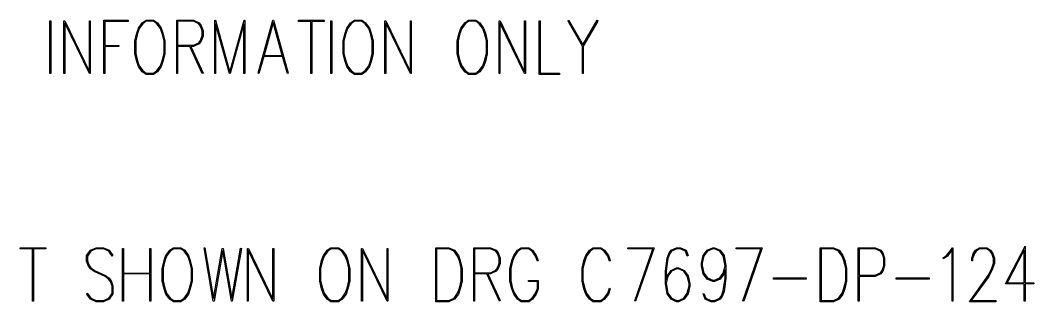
# Model space of a CAD drawing. Header units: millimetres. Extents: x 0 to 2440, y 0 to 1220.
# Drawn here: x 591.6 to 658.9, y 621.6 to 640.3 of the extents above; entities that cross this region are included whole.
import ezdxf

# ---------------------------------------------------------------- set-up
doc = ezdxf.new("R2010")
doc.units = ezdxf.units.MM

msp = doc.modelspace()

# ---------------------------------------------------------------- linework, layer by layer
at = {"color": 7, "linetype": 'Continuous', "flags": 128}
for points in [[(593.616, 636.71), (593.563, 636.71), (593.563, 636.71), (593.563, 640.21), (593.563, 640.21), (593.617, 640.21), (593.617, 640.21), (593.617, 636.71)], [(596.241, 636.71), (596.182, 636.71), (596.182, 636.71), (594.547, 640.084), (594.547, 640.084), (594.547, 636.71), (594.547, 636.71), (594.493, 636.71), (594.493, 636.71), (594.493, 640.21), (594.493, 640.21), (594.552, 640.21), (594.552, 640.21), (596.186, 636.835), (596.186, 636.835), (596.186, 640.21), (596.186, 640.21), (596.241, 640.21), (596.241, 640.21), (596.241, 636.71)], [(598.751, 640.177), (597.206, 640.177), (597.206, 640.177), (597.206, 638.584), (597.206, 638.584), (598.147, 638.584), (598.147, 638.584), (598.147, 638.507), (598.147, 638.507), (597.206, 638.507), (597.206, 638.507), (597.206, 636.71), (597.206, 636.71), (597.152, 636.71), (597.152, 636.71), (597.152, 640.254), (597.152, 640.254), (598.751, 640.254), (598.751, 640.254), (598.751, 640.177)], [(601.192, 638.035), (601.067, 637.523), (601.067, 637.523), (600.946, 637.177), (600.946, 637.177), (600.697, 636.833), (600.697, 636.833), (600.445, 636.665), (600.445, 636.665), (599.947, 636.665), (599.947, 636.665), (599.696, 636.833), (599.696, 636.833), (599.446, 637.177), (599.446, 637.177), (599.326, 637.523), (599.326, 637.523), (599.201, 638.035), (599.201, 638.035), (599.201, 638.88), (599.201, 638.88), (599.326, 639.392), (599.326, 639.392), (599.446, 639.737), (599.446, 639.737), (599.696, 640.081), (599.696, 640.081), (599.947, 640.254), (599.947, 640.254), (600.445, 640.254), (600.445, 640.254), (600.697, 640.081), (600.697, 640.081), (600.946, 639.737), (600.946, 639.737), (601.067, 639.392), (601.067, 639.392), (601.192, 638.88), (601.192, 638.88), (601.192, 638.035)], [(601.136, 638.055), (601.136, 638.883), (601.136, 638.883), (601.018, 639.375), (601.018, 639.375), (600.898, 639.7), (600.898, 639.7), (600.662, 640.028), (600.662, 640.028), (600.431, 640.188), (600.431, 640.188), (599.962, 640.188), (599.962, 640.188), (599.729, 640.028), (599.729, 640.028), (599.494, 639.7), (599.494, 639.7), (599.373, 639.375), (599.373, 639.375), (599.257, 638.883), (599.257, 638.883), (599.257, 638.055), (599.257, 638.055), (599.373, 637.562), (599.373, 637.562), (599.494, 637.238), (599.494, 637.238), (599.729, 636.91), (599.729, 636.91), (599.962, 636.749), (599.962, 636.749), (600.431, 636.749), (600.431, 636.749), (600.662, 636.91), (600.662, 636.91), (600.898, 637.238), (600.898, 637.238), (601.018, 637.562), (601.018, 637.562), (601.136, 638.055)], [(603.728, 639.208), (603.604, 638.862), (603.604, 638.862), (603.472, 638.686), (603.472, 638.686), (603.099, 638.514), (603.099, 638.514), (602.907, 638.514), (602.907, 638.514), (603.725, 636.744), (603.725, 636.744), (603.677, 636.71), (603.677, 636.71), (602.841, 638.514), (602.841, 638.514), (602.035, 638.514), (602.035, 638.514), (602.035, 636.71), (602.035, 636.71), (601.981, 636.71), (601.981, 636.71), (601.981, 640.254), (601.981, 640.254), (603.099, 640.254), (603.099, 640.254), (603.472, 640.082), (603.472, 640.082), (603.604, 639.908), (603.604, 639.908), (603.729, 639.56), (603.729, 639.56), (603.729, 639.208)], [(603.673, 639.233), (603.673, 639.548), (603.673, 639.548), (603.556, 639.868), (603.556, 639.868), (603.445, 640.028), (603.445, 640.028), (603.092, 640.188), (603.092, 640.188), (602.035, 640.188), (602.035, 640.188), (602.035, 638.59), (602.035, 638.59), (603.092, 638.59), (603.092, 638.59), (603.445, 638.754), (603.445, 638.754), (603.556, 638.91), (603.556, 638.91), (603.673, 639.233)], [(606.495, 636.71), (606.442, 636.71), (606.442, 636.71), (606.442, 640.012), (606.442, 640.012), (605.53, 636.71), (605.53, 636.71), (605.473, 636.71), (605.473, 636.71), (604.56, 640.012), (604.56, 640.012), (604.56, 636.71), (604.56, 636.71), (604.506, 636.71), (604.506, 636.71), (604.506, 640.254), (604.506, 640.254), (604.552, 640.254), (604.552, 640.254), (605.501, 636.814), (605.501, 636.814), (606.45, 640.254), (606.45, 640.254), (606.496, 640.254), (606.496, 640.254), (606.496, 636.71)], [(609.372, 636.735), (609.325, 636.71), (609.325, 636.71), (609.006, 637.854), (609.006, 637.854), (607.755, 637.854), (607.755, 637.854), (607.436, 636.71), (607.436, 636.71), (607.389, 636.735), (607.389, 636.735), (608.363, 640.254), (608.363, 640.254), (608.4, 640.254), (608.4, 640.254), (609.372, 636.735)], [(608.985, 637.924), (608.381, 640.112), (608.381, 640.112), (607.775, 637.924), (607.775, 637.924), (608.986, 637.924)], [(611.764, 640.177), (610.945, 640.177), (610.945, 640.177), (610.945, 636.71), (610.945, 636.71), (610.889, 636.71), (610.889, 636.71), (610.889, 640.177), (610.889, 640.177), (610.071, 640.177), (610.071, 640.177), (610.071, 640.254), (610.071, 640.254), (611.765, 640.254), (611.765, 640.254), (611.765, 640.177)], [(612.268, 636.71), (612.215, 636.71), (612.215, 636.71), (612.215, 640.21), (612.215, 640.21), (612.269, 640.21), (612.269, 640.21), (612.269, 636.71)], [(615.015, 638.035), (614.89, 637.523), (614.89, 637.523), (614.769, 637.177), (614.769, 637.177), (614.52, 636.833), (614.52, 636.833), (614.267, 636.665), (614.267, 636.665), (613.77, 636.665), (613.77, 636.665), (613.518, 636.833), (613.518, 636.833), (613.268, 637.177), (613.268, 637.177), (613.149, 637.523), (613.149, 637.523), (613.023, 638.035), (613.023, 638.035), (613.023, 638.88), (613.023, 638.88), (613.149, 639.392), (613.149, 639.392), (613.268, 639.737), (613.268, 639.737), (613.518, 640.081), (613.518, 640.081), (613.77, 640.254), (613.77, 640.254), (614.267, 640.254), (614.267, 640.254), (614.52, 640.081), (614.52, 640.081), (614.769, 639.737), (614.769, 639.737), (614.89, 639.392), (614.89, 639.392), (615.015, 638.88), (615.015, 638.88), (615.015, 638.035)], [(614.959, 638.055), (614.959, 638.883), (614.959, 638.883), (614.841, 639.375), (614.841, 639.375), (614.721, 639.7), (614.721, 639.7), (614.485, 640.028), (614.485, 640.028), (614.254, 640.188), (614.254, 640.188), (613.785, 640.188), (613.785, 640.188), (613.552, 640.028), (613.552, 640.028), (613.317, 639.7), (613.317, 639.7), (613.196, 639.375), (613.196, 639.375), (613.079, 638.883), (613.079, 638.883), (613.079, 638.055), (613.079, 638.055), (613.196, 637.562), (613.196, 637.562), (613.317, 637.238), (613.317, 637.238), (613.552, 636.91), (613.552, 636.91), (613.785, 636.749), (613.785, 636.749), (614.254, 636.749), (614.254, 636.749), (614.485, 636.91), (614.485, 636.91), (614.721, 637.238), (614.721, 637.238), (614.841, 637.562), (614.841, 637.562), (614.959, 638.055)], [(617.551, 636.71), (617.493, 636.71), (617.493, 636.71), (615.857, 640.084), (615.857, 640.084), (615.857, 636.71), (615.857, 636.71), (615.803, 636.71), (615.803, 636.71), (615.803, 640.21), (615.803, 640.21), (615.862, 640.21), (615.862, 640.21), (617.496, 636.835), (617.496, 636.835), (617.496, 640.21), (617.496, 640.21), (617.551, 640.21), (617.551, 640.21), (617.551, 636.71)], [(622.591, 638.035), (622.466, 637.523), (622.466, 637.523), (622.345, 637.177), (622.345, 637.177), (622.096, 636.833), (622.096, 636.833), (621.843, 636.665), (621.843, 636.665), (621.346, 636.665), (621.346, 636.665), (621.094, 636.833), (621.094, 636.833), (620.844, 637.177), (620.844, 637.177), (620.725, 637.523), (620.725, 637.523), (620.599, 638.035), (620.599, 638.035), (620.599, 638.88), (620.599, 638.88), (620.725, 639.392), (620.725, 639.392), (620.844, 639.737), (620.844, 639.737), (621.094, 640.081), (621.094, 640.081), (621.346, 640.254), (621.346, 640.254), (621.843, 640.254), (621.843, 640.254), (622.096, 640.081), (622.096, 640.081), (622.345, 639.737), (622.345, 639.737), (622.466, 639.392), (622.466, 639.392), (622.591, 638.88), (622.591, 638.88), (622.591, 638.035)], [(622.535, 638.055), (622.535, 638.883), (622.535, 638.883), (622.417, 639.375), (622.417, 639.375), (622.297, 639.7), (622.297, 639.7), (622.061, 640.028), (622.061, 640.028), (621.829, 640.188), (621.829, 640.188), (621.361, 640.188), (621.361, 640.188), (621.128, 640.028), (621.128, 640.028), (620.893, 639.7), (620.893, 639.7), (620.772, 639.375), (620.772, 639.375), (620.655, 638.883), (620.655, 638.883), (620.655, 638.055), (620.655, 638.055), (620.772, 637.562), (620.772, 637.562), (620.893, 637.238), (620.893, 637.238), (621.128, 636.91), (621.128, 636.91), (621.361, 636.749), (621.361, 636.749), (621.829, 636.749), (621.829, 636.749), (622.061, 636.91), (622.061, 636.91), (622.297, 637.238), (622.297, 637.238), (622.417, 637.562), (622.417, 637.562), (622.535, 638.055)], [(625.127, 636.71), (625.069, 636.71), (625.069, 636.71), (623.433, 640.084), (623.433, 640.084), (623.433, 636.71), (623.433, 636.71), (623.379, 636.71), (623.379, 636.71), (623.379, 640.21), (623.379, 640.21), (623.438, 640.21), (623.438, 640.21), (625.072, 636.835), (625.072, 636.835), (625.072, 640.21), (625.072, 640.21), (625.127, 640.21), (625.127, 640.21), (625.127, 636.71)], [(627.396, 636.665), (626.038, 636.665), (626.038, 636.665), (626.038, 640.21), (626.038, 640.21), (626.092, 640.21), (626.092, 640.21), (626.092, 636.737), (626.092, 636.737), (627.396, 636.737), (627.396, 636.737), (627.396, 636.665)], [(629.925, 640.205), (628.965, 638.54), (628.965, 638.54), (628.965, 636.71), (628.965, 636.71), (628.91, 636.71), (628.91, 636.71), (628.91, 638.54), (628.91, 638.54), (627.95, 640.205), (627.95, 640.205), (627.99, 640.254), (627.99, 640.254), (628.938, 638.616), (628.938, 638.616), (629.884, 640.254), (629.884, 640.254), (629.925, 640.205)], [(593.29, 625.082), (592.47, 625.082), (592.47, 625.082), (592.47, 621.615), (592.47, 621.615), (592.415, 621.615), (592.415, 621.615), (592.415, 625.082), (592.415, 625.082), (591.596, 625.082), (591.596, 625.082), (591.596, 625.159), (591.596, 625.159), (593.29, 625.159), (593.29, 625.159), (593.29, 625.082)], [(597.747, 622.092), (597.491, 621.739), (597.491, 621.739), (597.118, 621.571), (597.118, 621.571), (596.628, 621.571), (596.628, 621.571), (596.254, 621.739), (596.254, 621.739), (596.007, 622.077), (596.007, 622.077), (596.047, 622.136), (596.047, 622.136), (596.283, 621.805), (596.283, 621.805), (596.636, 621.643), (596.636, 621.643), (597.111, 621.643), (597.111, 621.643), (597.464, 621.805), (597.464, 621.805), (597.692, 622.122), (597.692, 622.122), (597.692, 622.599), (597.692, 622.599), (597.575, 622.921), (597.575, 622.921), (597.461, 623.078), (597.461, 623.078), (597.226, 623.246), (597.226, 623.246), (596.501, 623.58), (596.501, 623.58), (596.251, 623.748), (596.251, 623.748), (596.123, 623.926), (596.123, 623.926), (596, 624.274), (596, 624.274), (596, 624.634), (596, 624.634), (596.254, 624.986), (596.254, 624.986), (596.628, 625.159), (596.628, 625.159), (597.118, 625.159), (597.118, 625.159), (597.491, 624.986), (597.491, 624.986), (597.741, 624.648), (597.741, 624.648), (597.698, 624.589), (597.698, 624.589), (597.464, 624.921), (597.464, 624.921), (597.111, 625.082), (597.111, 625.082), (596.636, 625.082), (596.636, 625.082), (596.283, 624.921), (596.283, 624.921), (596.054, 624.603), (596.054, 624.603), (596.054, 624.292), (596.054, 624.292), (596.171, 623.973), (596.171, 623.973), (596.286, 623.815), (596.286, 623.815), (596.521, 623.647), (596.521, 623.647), (597.246, 623.314), (597.246, 623.314), (597.496, 623.145), (597.496, 623.145), (597.623, 622.967), (597.623, 622.967), (597.748, 622.619), (597.748, 622.619), (597.748, 622.092)], [(600.262, 621.615), (600.206, 621.615), (600.206, 621.615), (600.206, 623.419), (600.206, 623.419), (598.446, 623.419), (598.446, 623.419), (598.446, 621.615), (598.446, 621.615), (598.392, 621.615), (598.392, 621.615), (598.392, 625.115), (598.392, 625.115), (598.446, 625.115), (598.446, 625.115), (598.446, 623.477), (598.446, 623.477), (600.206, 623.477), (600.206, 623.477), (600.206, 625.115), (600.206, 625.115), (600.262, 625.115), (600.262, 625.115), (600.262, 621.615)], [(603.008, 622.94), (602.883, 622.428), (602.883, 622.428), (602.762, 622.082), (602.762, 622.082), (602.514, 621.739), (602.514, 621.739), (602.261, 621.571), (602.261, 621.571), (601.763, 621.571), (601.763, 621.571), (601.512, 621.739), (601.512, 621.739), (601.262, 622.082), (601.262, 622.082), (601.142, 622.428), (601.142, 622.428), (601.017, 622.94), (601.017, 622.94), (601.017, 623.786), (601.017, 623.786), (601.142, 624.297), (601.142, 624.297), (601.262, 624.643), (601.262, 624.643), (601.512, 624.986), (601.512, 624.986), (601.763, 625.159), (601.763, 625.159), (602.261, 625.159), (602.261, 625.159), (602.514, 624.986), (602.514, 624.986), (602.762, 624.643), (602.762, 624.643), (602.883, 624.297), (602.883, 624.297), (603.009, 623.786), (603.009, 623.786), (603.009, 622.94)], [(602.952, 622.961), (602.953, 623.788), (602.953, 623.788), (602.835, 624.281), (602.835, 624.281), (602.714, 624.605), (602.714, 624.605), (602.478, 624.933), (602.478, 624.933), (602.247, 625.093), (602.247, 625.093), (601.779, 625.093), (601.779, 625.093), (601.545, 624.933), (601.545, 624.933), (601.311, 624.605), (601.311, 624.605), (601.189, 624.281), (601.189, 624.281), (601.073, 623.788), (601.073, 623.788), (601.073, 622.961), (601.073, 622.961), (601.189, 622.468), (601.189, 622.468), (601.311, 622.143), (601.311, 622.143), (601.545, 621.816), (601.545, 621.816), (601.779, 621.654), (601.779, 621.654), (602.247, 621.654), (602.247, 621.654), (602.478, 621.816), (602.478, 621.816), (602.714, 622.143), (602.714, 622.143), (602.835, 622.468), (602.835, 622.468), (602.953, 622.961)], [(606.27, 625.115), (605.667, 621.615), (605.667, 621.615), (605.609, 621.615), (605.609, 621.615), (605.034, 624.981), (605.034, 624.981), (604.458, 621.615), (604.458, 621.615), (604.401, 621.615), (604.401, 621.615), (603.797, 625.14), (603.797, 625.14), (603.851, 625.159), (603.851, 625.159), (604.43, 621.784), (604.43, 621.784), (605.005, 625.115), (605.005, 625.115), (605.063, 625.115), (605.063, 625.115), (605.638, 621.784), (605.638, 621.784), (606.215, 625.134), (606.215, 625.134), (606.271, 625.115)], [(608.425, 621.615), (608.366, 621.615), (608.366, 621.615), (606.731, 624.99), (606.731, 624.99), (606.731, 621.615), (606.731, 621.615), (606.677, 621.615), (606.677, 621.615), (606.677, 625.115), (606.677, 625.115), (606.736, 625.115), (606.736, 625.115), (608.369, 621.74), (608.369, 621.74), (608.369, 625.115), (608.369, 625.115), (608.425, 625.115), (608.425, 625.115), (608.425, 621.615)], [(613.464, 622.94), (613.339, 622.428), (613.339, 622.428), (613.218, 622.082), (613.218, 622.082), (612.969, 621.739), (612.969, 621.739), (612.717, 621.571), (612.717, 621.571), (612.219, 621.571), (612.219, 621.571), (611.968, 621.739), (611.968, 621.739), (611.718, 622.082), (611.718, 622.082), (611.598, 622.428), (611.598, 622.428), (611.473, 622.94), (611.473, 622.94), (611.473, 623.786), (611.473, 623.786), (611.598, 624.297), (611.598, 624.297), (611.718, 624.643), (611.718, 624.643), (611.968, 624.986), (611.968, 624.986), (612.219, 625.159), (612.219, 625.159), (612.717, 625.159), (612.717, 625.159), (612.969, 624.986), (612.969, 624.986), (613.218, 624.643), (613.218, 624.643), (613.339, 624.297), (613.339, 624.297), (613.464, 623.786), (613.464, 623.786), (613.464, 622.94)], [(613.408, 622.961), (613.408, 623.788), (613.408, 623.788), (613.291, 624.281), (613.291, 624.281), (613.17, 624.605), (613.17, 624.605), (612.934, 624.933), (612.934, 624.933), (612.703, 625.093), (612.703, 625.093), (612.234, 625.093), (612.234, 625.093), (612.001, 624.933), (612.001, 624.933), (611.766, 624.605), (611.766, 624.605), (611.645, 624.281), (611.645, 624.281), (611.529, 623.788), (611.529, 623.788), (611.529, 622.961), (611.529, 622.961), (611.645, 622.468), (611.645, 622.468), (611.766, 622.143), (611.766, 622.143), (612.001, 621.816), (612.001, 621.816), (612.234, 621.654), (612.234, 621.654), (612.703, 621.654), (612.703, 621.654), (612.934, 621.816), (612.934, 621.816), (613.17, 622.143), (613.17, 622.143), (613.291, 622.468), (613.291, 622.468), (613.408, 622.961)], [(616.001, 621.615), (615.942, 621.615), (615.942, 621.615), (614.307, 624.99), (614.307, 624.99), (614.307, 621.615), (614.307, 621.615), (614.253, 621.615), (614.253, 621.615), (614.253, 625.115), (614.253, 625.115), (614.312, 625.115), (614.312, 625.115), (615.945, 621.74), (615.945, 621.74), (615.945, 625.115), (615.945, 625.115), (616.001, 625.115), (616.001, 625.115), (616.001, 621.615)], [(620.918, 622.94), (620.794, 622.428), (620.794, 622.428), (620.674, 622.082), (620.674, 622.082), (620.421, 621.739), (620.421, 621.739), (620.048, 621.571), (620.048, 621.571), (619.171, 621.571), (619.171, 621.571), (619.171, 625.159), (619.171, 625.159), (620.048, 625.159), (620.048, 625.159), (620.421, 624.986), (620.421, 624.986), (620.674, 624.643), (620.674, 624.643), (620.794, 624.297), (620.794, 624.297), (620.918, 623.786), (620.918, 623.786), (620.918, 622.94)], [(620.863, 622.961), (620.863, 623.788), (620.863, 623.788), (620.746, 624.281), (620.746, 624.281), (620.625, 624.605), (620.625, 624.605), (620.394, 624.933), (620.394, 624.933), (620.041, 625.093), (620.041, 625.093), (619.225, 625.093), (619.225, 625.093), (619.225, 621.654), (619.225, 621.654), (620.041, 621.654), (620.041, 621.654), (620.394, 621.816), (620.394, 621.816), (620.625, 622.143), (620.625, 622.143), (620.746, 622.468), (620.746, 622.468), (620.863, 622.961)], [(623.444, 624.113), (623.319, 623.768), (623.319, 623.768), (623.188, 623.591), (623.188, 623.591), (622.815, 623.42), (622.815, 623.42), (622.622, 623.42), (622.622, 623.42), (623.44, 621.649), (623.44, 621.649), (623.392, 621.615), (623.392, 621.615), (622.556, 623.419), (622.556, 623.419), (621.75, 623.419), (621.75, 623.419), (621.75, 621.615), (621.75, 621.615), (621.696, 621.615), (621.696, 621.615), (621.696, 625.159), (621.696, 625.159), (622.815, 625.159), (622.815, 625.159), (623.188, 624.987), (623.188, 624.987), (623.319, 624.814), (623.319, 624.814), (623.444, 624.465), (623.444, 624.465), (623.444, 624.113)], [(623.388, 624.138), (623.388, 624.454), (623.388, 624.454), (623.271, 624.774), (623.271, 624.774), (623.161, 624.933), (623.161, 624.933), (622.808, 625.093), (622.808, 625.093), (621.75, 625.093), (621.75, 625.093), (621.75, 623.496), (621.75, 623.496), (622.808, 623.496), (622.808, 623.496), (623.161, 623.659), (623.161, 623.659), (623.271, 623.815), (623.271, 623.815), (623.388, 624.138)], [(625.969, 622.432), (625.845, 622.082), (625.845, 622.082), (625.596, 621.739), (625.596, 621.739), (625.343, 621.571), (625.343, 621.571), (624.846, 621.571), (624.846, 621.571), (624.594, 621.739), (624.594, 621.739), (624.344, 622.082), (624.344, 622.082), (624.225, 622.428), (624.225, 622.428), (624.099, 622.94), (624.099, 622.94), (624.099, 623.786), (624.099, 623.786), (624.225, 624.297), (624.225, 624.297), (624.344, 624.643), (624.344, 624.643), (624.594, 624.986), (624.594, 624.986), (624.846, 625.159), (624.846, 625.159), (625.343, 625.159), (625.343, 625.159), (625.596, 624.986), (625.596, 624.986), (625.845, 624.643), (625.845, 624.643), (625.966, 624.301), (625.966, 624.301), (625.917, 624.264), (625.917, 624.264), (625.797, 624.594), (625.797, 624.594), (625.561, 624.921), (625.561, 624.921), (625.329, 625.082), (625.329, 625.082), (624.861, 625.082), (624.861, 625.082), (624.628, 624.921), (624.628, 624.921), (624.393, 624.594), (624.393, 624.594), (624.272, 624.269), (624.272, 624.269), (624.155, 623.776), (624.155, 623.776), (624.155, 622.949), (624.155, 622.949), (624.272, 622.456), (624.272, 622.456), (624.393, 622.131), (624.393, 622.131), (624.628, 621.805), (624.628, 621.805), (624.861, 621.643), (624.861, 621.643), (625.329, 621.643), (625.329, 621.643), (625.561, 621.805), (625.561, 621.805), (625.797, 622.131), (625.797, 622.131), (625.914, 622.451), (625.914, 622.451), (625.914, 622.904), (625.914, 622.904), (625.336, 622.904), (625.336, 622.904), (625.336, 622.982), (625.336, 622.982), (625.969, 622.982), (625.969, 622.982), (625.969, 622.432)], [(630.75, 622.423), (630.629, 622.082), (630.629, 622.082), (630.381, 621.739), (630.381, 621.739), (630.128, 621.571), (630.128, 621.571), (629.63, 621.571), (629.63, 621.571), (629.379, 621.739), (629.379, 621.739), (629.129, 622.082), (629.129, 622.082), (629.009, 622.428), (629.009, 622.428), (628.884, 622.94), (628.884, 622.94), (628.884, 623.786), (628.884, 623.786), (629.009, 624.297), (629.009, 624.297), (629.129, 624.643), (629.129, 624.643), (629.379, 624.986), (629.379, 624.986), (629.63, 625.159), (629.63, 625.159), (630.128, 625.159), (630.128, 625.159), (630.381, 624.986), (630.381, 624.986), (630.629, 624.643), (630.629, 624.643), (630.75, 624.301), (630.75, 624.301), (630.702, 624.264), (630.702, 624.264), (630.582, 624.594), (630.582, 624.594), (630.345, 624.921), (630.345, 624.921), (630.114, 625.082), (630.114, 625.082), (629.646, 625.082), (629.646, 625.082), (629.412, 624.921), (629.412, 624.921), (629.178, 624.594), (629.178, 624.594), (629.057, 624.269), (629.057, 624.269), (628.94, 623.776), (628.94, 623.776), (628.94, 622.949), (628.94, 622.949), (629.057, 622.456), (629.057, 622.456), (629.178, 622.131), (629.178, 622.131), (629.412, 621.805), (629.412, 621.805), (629.646, 621.643), (629.646, 621.643), (630.114, 621.643), (630.114, 621.643), (630.345, 621.805), (630.345, 621.805), (630.582, 622.131), (630.582, 622.131), (630.702, 622.461), (630.702, 622.461), (630.75, 622.423)], [(633.663, 625.159), (632.432, 621.615), (632.432, 621.615), (632.385, 621.64), (632.385, 621.64), (633.573, 625.082), (633.573, 625.082), (631.924, 625.082), (631.924, 625.082), (631.924, 625.159), (631.924, 625.159), (633.663, 625.159)], [(636.038, 622.603), (635.915, 622.087), (635.915, 622.087), (635.661, 621.739), (635.661, 621.739), (635.288, 621.571), (635.288, 621.571), (635.16, 621.571), (635.16, 621.571), (634.787, 621.739), (634.787, 621.739), (634.534, 622.087), (634.534, 622.087), (634.411, 622.772), (634.411, 622.772), (634.411, 623.62), (634.411, 623.62), (634.531, 624.465), (634.531, 624.465), (634.655, 624.811), (634.655, 624.811), (634.787, 624.986), (634.787, 624.986), (635.16, 625.159), (635.16, 625.159), (635.41, 625.159), (635.41, 625.159), (635.789, 624.986), (635.789, 624.986), (635.915, 624.638), (635.915, 624.638), (635.865, 624.598), (635.865, 624.598), (635.747, 624.921), (635.747, 624.921), (635.402, 625.082), (635.402, 625.082), (635.167, 625.082), (635.167, 625.082), (634.814, 624.921), (634.814, 624.921), (634.705, 624.762), (634.705, 624.762), (634.586, 624.437), (634.586, 624.437), (634.465, 623.608), (634.465, 623.608), (634.465, 623.01), (634.465, 623.01), (634.534, 623.297), (634.534, 623.297), (634.787, 623.647), (634.787, 623.647), (635.16, 623.82), (635.16, 623.82), (635.288, 623.82), (635.288, 623.82), (635.661, 623.647), (635.661, 623.647), (635.915, 623.297), (635.915, 623.297), (636.038, 622.781), (636.038, 622.781), (636.038, 622.603)], [(638.43, 623.105), (638.31, 622.26), (638.31, 622.26), (638.185, 621.917), (638.185, 621.917), (638.054, 621.739), (638.054, 621.739), (637.681, 621.571), (637.681, 621.571), (637.431, 621.571), (637.431, 621.571), (637.051, 621.739), (637.051, 621.739), (636.927, 622.087), (636.927, 622.087), (636.975, 622.126), (636.975, 622.126), (637.094, 621.804), (637.094, 621.804), (637.44, 621.643), (637.44, 621.643), (637.674, 621.643), (637.674, 621.643), (638.027, 621.804), (638.027, 621.804), (638.136, 621.963), (638.136, 621.963), (638.254, 622.288), (638.254, 622.288), (638.376, 623.117), (638.376, 623.117), (638.376, 623.715), (638.376, 623.715), (638.307, 623.428), (638.307, 623.428), (638.054, 623.078), (638.054, 623.078), (637.681, 622.904), (637.681, 622.904), (637.552, 622.904), (637.552, 622.904), (637.179, 623.078), (637.179, 623.078), (636.927, 623.428), (636.927, 623.428), (636.803, 623.944), (636.803, 623.944), (636.803, 624.121), (636.803, 624.121), (636.927, 624.638), (636.927, 624.638), (637.179, 624.986), (637.179, 624.986), (637.552, 625.159), (637.552, 625.159), (637.681, 625.159), (637.681, 625.159), (638.054, 624.986), (638.054, 624.986), (638.307, 624.638), (638.307, 624.638), (638.43, 623.954), (638.43, 623.954), (638.43, 623.105)], [(638.376, 623.961), (638.258, 624.61), (638.258, 624.61), (638.027, 624.933), (638.027, 624.933), (637.674, 625.093), (637.674, 625.093), (637.559, 625.093), (637.559, 625.093), (637.206, 624.933), (637.206, 624.933), (636.975, 624.61), (636.975, 624.61), (636.857, 624.124), (636.857, 624.124), (636.857, 623.965), (636.857, 623.965), (636.975, 623.477), (636.975, 623.477), (637.206, 623.157), (637.206, 623.157), (637.559, 622.993), (637.559, 622.993), (637.674, 622.993), (637.674, 622.993), (638.027, 623.157), (638.027, 623.157), (638.258, 623.477), (638.258, 623.477), (638.376, 623.961)], [(640.841, 625.159), (639.609, 621.615), (639.609, 621.615), (639.562, 621.64), (639.562, 621.64), (640.75, 625.082), (640.75, 625.082), (639.101, 625.082), (639.101, 625.082), (639.101, 625.159), (639.101, 625.159), (640.841, 625.159)], [(646.437, 622.94), (646.313, 622.428), (646.313, 622.428), (646.193, 622.082), (646.193, 622.082), (645.94, 621.739), (645.94, 621.739), (645.567, 621.571), (645.567, 621.571), (644.69, 621.571), (644.69, 621.571), (644.69, 625.159), (644.69, 625.159), (645.567, 625.159), (645.567, 625.159), (645.94, 624.986), (645.94, 624.986), (646.193, 624.643), (646.193, 624.643), (646.313, 624.297), (646.313, 624.297), (646.437, 623.786), (646.437, 623.786), (646.437, 622.94)], [(646.382, 622.961), (646.382, 623.788), (646.382, 623.788), (646.265, 624.281), (646.265, 624.281), (646.144, 624.605), (646.144, 624.605), (645.913, 624.933), (645.913, 624.933), (645.56, 625.093), (645.56, 625.093), (644.744, 625.093), (644.744, 625.093), (644.744, 621.654), (644.744, 621.654), (645.56, 621.654), (645.56, 621.654), (645.913, 621.816), (645.913, 621.816), (646.144, 622.143), (646.144, 622.143), (646.265, 622.468), (646.265, 622.468), (646.382, 622.961)], [(648.962, 623.944), (648.838, 623.594), (648.838, 623.594), (648.707, 623.42), (648.707, 623.42), (648.334, 623.247), (648.334, 623.247), (647.269, 623.247), (647.269, 623.247), (647.269, 621.615), (647.269, 621.615), (647.215, 621.615), (647.215, 621.615), (647.215, 625.159), (647.215, 625.159), (648.334, 625.159), (648.334, 625.159), (648.707, 624.987), (648.707, 624.987), (648.838, 624.812), (648.838, 624.812), (648.963, 624.463), (648.963, 624.463), (648.963, 623.944)], [(648.907, 623.97), (648.907, 624.454), (648.907, 624.454), (648.79, 624.774), (648.79, 624.774), (648.68, 624.933), (648.68, 624.933), (648.327, 625.093), (648.327, 625.093), (647.269, 625.093), (647.269, 625.093), (647.269, 623.33), (647.269, 623.33), (648.327, 623.33), (648.327, 623.33), (648.68, 623.491), (648.68, 623.491), (648.79, 623.65), (648.79, 623.65), (648.907, 623.97)], [(653.501, 621.615), (653.445, 621.615), (653.445, 621.615), (653.445, 625.031), (653.445, 625.031), (653.128, 624.585), (653.128, 624.585), (652.882, 624.419), (652.882, 624.419), (652.855, 624.484), (652.855, 624.484), (653.093, 624.652), (653.093, 624.652), (653.462, 625.159), (653.462, 625.159), (653.501, 625.159), (653.501, 625.159), (653.501, 621.615)], [(656.346, 621.571), (654.588, 621.571), (654.588, 621.571), (655.842, 623.302), (655.842, 623.302), (656.079, 623.8), (656.079, 623.8), (656.197, 624.126), (656.197, 624.126), (656.197, 624.442), (656.197, 624.442), (656.079, 624.762), (656.079, 624.762), (655.966, 624.921), (655.966, 624.921), (655.734, 625.082), (655.734, 625.082), (655.264, 625.082), (655.264, 625.082), (655.033, 624.921), (655.033, 624.921), (654.918, 624.762), (654.918, 624.762), (654.801, 624.442), (654.801, 624.442), (654.801, 624.283), (654.801, 624.283), (654.747, 624.283), (654.747, 624.283), (654.747, 624.461), (654.747, 624.461), (654.87, 624.811), (654.87, 624.811), (654.998, 624.986), (654.998, 624.986), (655.251, 625.159), (655.251, 625.159), (655.749, 625.159), (655.749, 625.159), (656, 624.986), (656, 624.986), (656.128, 624.811), (656.128, 624.811), (656.254, 624.461), (656.254, 624.461), (656.254, 624.106), (656.254, 624.106), (656.128, 623.762), (656.128, 623.762), (655.884, 623.255), (655.884, 623.255), (654.717, 621.643), (654.717, 621.643), (656.346, 621.643), (656.346, 621.643), (656.346, 621.571)], [(658.86, 622.749), (658.283, 622.749), (658.283, 622.749), (658.283, 621.615), (658.283, 621.615), (658.227, 621.615), (658.227, 621.615), (658.227, 622.749), (658.227, 622.749), (656.99, 622.749), (656.99, 622.749), (658.283, 625.248), (658.283, 625.248), (658.283, 622.826), (658.283, 622.826), (658.86, 622.826), (658.86, 622.826), (658.86, 622.749)], [(658.227, 622.826), (658.227, 625.008), (658.227, 625.008), (657.1, 622.826), (657.1, 622.826), (658.227, 622.826)], [(635.983, 622.626), (635.984, 622.783), (635.984, 622.783), (635.865, 623.271), (635.865, 623.271), (635.634, 623.591), (635.634, 623.591), (635.282, 623.755), (635.282, 623.755), (635.167, 623.755), (635.167, 623.755), (634.814, 623.591), (634.814, 623.591), (634.583, 623.271), (634.583, 623.271), (634.465, 622.787), (634.465, 622.787), (634.583, 622.138), (634.583, 622.138), (634.814, 621.816), (634.814, 621.816), (635.167, 621.654), (635.167, 621.654), (635.282, 621.654), (635.282, 621.654), (635.634, 621.816), (635.634, 621.816), (635.865, 622.138), (635.865, 622.138), (635.984, 622.626)], [(643.757, 623.077), (641.581, 623.077), (641.581, 623.077), (641.581, 623.165), (641.581, 623.165), (643.758, 623.165), (643.758, 623.165), (643.758, 623.077)], [(651.909, 623.077), (649.733, 623.077), (649.733, 623.077), (649.733, 623.165), (649.733, 623.165), (651.91, 623.165), (651.91, 623.165), (651.91, 623.077)]]:
    msp.add_lwpolyline(points, dxfattribs=at)

doc.saveas('drawing.dxf')
